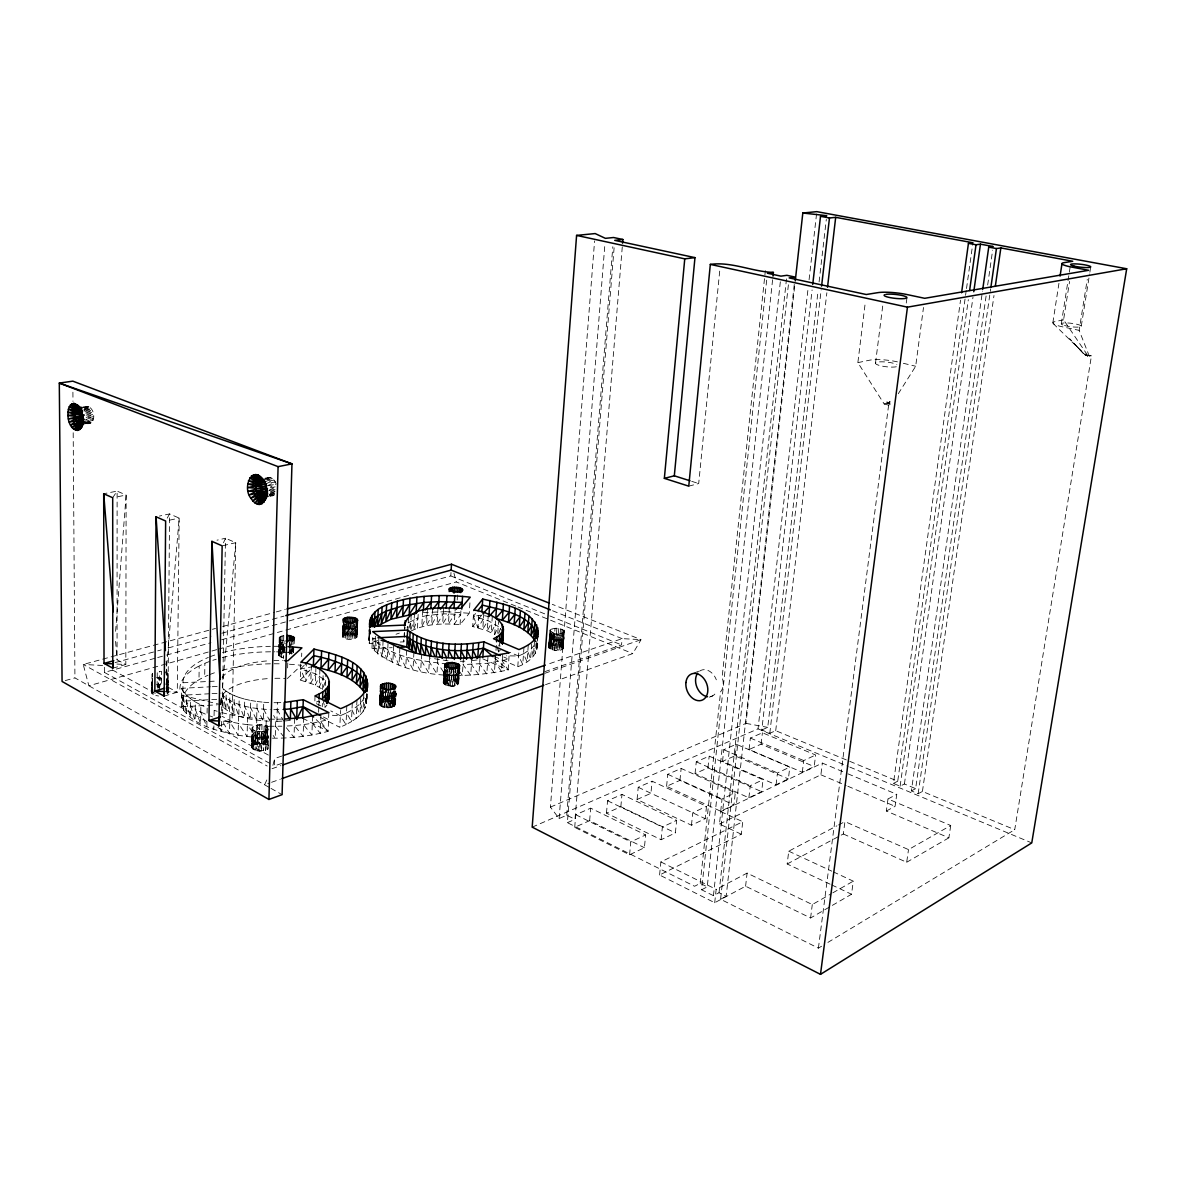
<?xml version="1.0" encoding="UTF-8"?>
<svg xmlns="http://www.w3.org/2000/svg" width="1186" height="1186" viewBox="0 0 1186 1186"><rect width="100%" height="100%" fill="white"/><g stroke="black" fill="none" stroke-linecap="round" stroke-linejoin="round"><path stroke-width="0.75" stroke-dasharray="5 3.75" d="M112.7 497.72L117.117 491.123L126.131 495.036L125.82 664.531L117.058 659.816L117.117 491.123L105.376 493.42M268.57 736.817L267.532 737.559L268.318 748.692L267.206 749.537L259.171 751.064L252.351 748.796L252.307 745.979L257.11 743.993C256.68 731.895 259.882 728.975 268.54 733.941M165.358 671.988L168.293 674.093L166.44 676.435L166.277 694.729L168.115 692.327L168.234 680.942L166.752 679.415L165.966 684.796M357.816 620.248L357.119 637.03L353.902 634.495L354.347 624.044L357.431 625.852L357.119 637.03C353.665 640.633 346.223 640.129 342.546 636.971L343.258 625.081L345.422 623.984L344.993 634.451L342.457 636.245M151.838 692.342L152.564 680.127L151.749 693.187L152.609 673.263L151.749 693.187L154.654 695.352L158.539 695.989M157.145 686.516L157.264 671.558L159.354 671.35L161.489 671.35L161.37 686.294M158.598 687.821L158.672 677.666L156.611 677.443M159.206 689.54L159.354 671.35M168.115 692.327L166.648 690.771L166.811 672.566M167.819 673.277L167.419 693.988L166.366 683.314L168.145 681.772M459.619 667.525L458.359 684.129L458.211 673.915L459.323 672.462L457.159 670.223L454.935 680.586L457.692 681.846L458.359 684.129L454.772 685.79L448.797 685.879L445.373 684.9L443.253 682.617L443.875 671.647L445.002 670.209L444.187 684.203L444.483 665.049M328.833 712.593L328.122 731.332C298.902 739.278 267.947 739.96 238.134 735.231C217.735 730.902 193.021 726.054 181.339 706.812L181.562 688.31L210.367 686.798M216.756 699.325L182.777 701.148L182.985 682.765A93.501 36.914 0.5 0 1 208.365 657.415M181.562 688.31L183.697 691.868L183.459 710.444L181.473 695.263L210.263 693.721M183.697 691.868L186.706 695.352L186.484 714.002L183.608 698.85L181.473 695.263L220.833 704.632C232.367 717.99 251.832 719.798 268.347 721.192M186.706 695.352L190.605 698.732L190.353 717.426L186.617 702.364L183.608 698.85M190.605 698.732L195.334 701.949L195.082 720.703L190.516 705.759L186.617 702.364M199.026 677.117L199.189 665.954L204.881 663.3A93.724 37.27 0.4 0 1 211.167 660.884M253.419 745.134L255.301 732.518L253.715 733.185L252.307 745.979L255.138 743.904L255.301 732.518L259.393 731.777C255.627 749.73 260.268 740.42 268.303 745.994M195.334 701.949L200.879 704.988L200.597 723.801L195.245 709.006L190.516 705.759M204.718 674.419L204.881 663.3M206.942 721.607L206.868 726.662L200.775 712.06L195.245 709.006M207.09 713.112L207.179 707.805L200.879 704.988M562.92 648.742L563.899 637.653C560.83 633.798 553.565 633.532 549.578 636.185L548.91 648.001L554.218 650.225L561.156 649.884L563.083 648.045L564.388 631.412C561.274 627.542 554.129 627.379 550.052 629.944L548.91 648.001M213.895 725.891L213.836 729.257L211.568 724.468M214.073 715.692L214.162 710.355L211.36 709.332M253.522 744.749L253.715 733.185L252.04 734.935L251.758 747.877L252.203 727.73C256.146 723.519 264.018 723.668 268.733 726.751M384.086 691.868L382.129 701.949L382.678 690.623L380.41 691.942L379.49 704.054L383.864 701.46L389.957 701.445L392.373 690.608L396.02 693.588L395.086 705.714C390.802 708.605 383.493 708.724 379.639 704.914L380.246 687.658M220.833 704.632L220.952 698.065M221.604 721.444L221.411 731.569L219.781 728.441M222.182 714.506L225.503 538.236L217.008 540.179M221.767 698.421L222.953 707.227L223.309 688.784L226.229 691.216L225.859 709.702L223.176 695.708C236.118 706.663 254.071 708.605 270.364 709.658M226.229 691.216L229.891 693.499L229.506 712.03L226.096 698.169M221.767 712.638L229.921 714.609L229.55 733.571L222.508 721.296M229.891 693.499L234.235 695.604L233.85 714.165L229.743 700.466M229.921 714.609L238.549 716.255L238.134 735.231L229.787 721.74L221.634 719.754M234.235 695.604L239.216 697.487L238.801 716.077L234.087 702.586M239.216 697.487L244.746 699.117L244.316 717.723L239.053 704.469M238.549 716.255L247.533 717.56L247.103 736.536L238.386 723.386L229.787 721.74M244.746 699.117L250.735 700.466L250.29 719.101L244.583 706.115M252.203 727.73L251.743 746.913L252.603 734.015M252.781 726.81L252.351 748.796L252.04 734.935M252.218 728.678L253.967 730.398L253.493 749.626L252.04 735.883M255.005 744.452L259.274 743.755L261.646 731.762L261.335 743.681L263.663 744.007L264.167 724.898M262.002 724.661L261.513 743.755M265.946 732.548L266.109 725.372M279.244 637.742L278.799 655.784L279.229 654.287L281.571 653.115L283.587 641.982L279.066 644.235L278.799 655.784L283.587 658.111L284.091 640.781L280.889 639.862L279.244 637.742L280.697 636.378L285.678 635.325M457.411 667.792C457.322 680.052 458.715 692.624 443.697 683.403L443.772 681.846L447.374 680.201L447.893 669.26L445.639 680.571L443.253 682.617L444.187 670.891M253.967 730.398L255.583 731.065L255.109 750.308L253.789 737.633L252.648 736.803M250.735 700.466L257.11 701.519L256.65 720.154L250.572 707.464M247.533 717.56L256.813 718.494L256.339 737.47L247.37 724.69L238.386 723.386M268.807 729.612L266.153 731.021L265.634 750.234L261.528 751.005L257.065 750.782L257.555 731.525L255.583 731.065M259.764 724.646L259.26 751.02L257.377 738.759L253.789 737.633M266.153 731.021L262.017 731.762L261.528 751.005L259.571 738.997L257.377 738.759M257.11 701.519L263.752 702.245L263.262 720.895L256.932 708.516M264.211 731.495L263.692 750.738L261.839 738.982L259.571 738.997M267.517 733.215L267.695 726.04M257.584 724.883L256.932 743.963L257.11 743.237M265.975 725.283L265.605 744.482L267.384 733.126M265.664 743.133L266.257 719.057L256.813 718.494M267.576 725.936L267.072 745.06L268.318 735.572M267.725 730.339L267.206 749.537L265.96 738.241L267.532 737.559M268.347 740.761L268.214 745.875L268.332 744.556M343.258 625.081L342.546 636.971L343.11 619.463M281.675 756.105L274.692 758.506L274.485 765.934L283.202 762.894M282.09 719.101L275.775 719.235L275.226 738.196L273.195 735.528M280.83 702.586L277.42 702.72L276.887 721.355L273.477 721.325M279.733 637.015L279.229 654.287L280.504 642.871M279.852 639.21L279.347 656.525L279.066 644.235M280.697 636.378L280.192 653.634L281.883 642.338M280.889 639.862L280.385 657.177L279.095 644.976M282.075 635.859L281.571 653.115L285.174 652.552M282.327 640.396L281.823 657.726L280.697 646.37L279.659 645.718M283.78 635.503L283.261 652.73L285.174 643.361M287.62 667.911L287.842 660.81M292.275 653.679L289.087 652.76L289.414 641.997M289.547 654.524L289.71 649.113M289.814 645.688L289.962 640.796M290.941 649.557L290.837 653.13L292.008 646.326M291.252 654.153L291.415 648.742M291.534 645.317L291.682 640.425M292.319 651.885L292.497 646.503M292.898 644.784L293.061 639.906M293.357 652.537L294.424 640.173M380.41 691.942L379.639 704.914L380.484 686.798M294.617 718.449L294.024 737.366L286.167 727.552M304.194 665.316L300.607 668.934L315.713 673.885L325.661 680.631L322.607 689.407L315.313 685.019L300.251 680.023L300.77 663.938M301.629 656.599L301.748 653.115M267.443 737.633L267.68 730.428M303.749 717.5L303.112 736.387L294.395 725.565L285.04 726.143M311.162 672.002L305.736 681.446L306.329 663.671M311.384 665.316L310.776 683.121L315.713 673.885M458.656 683.418L459.427 666.576L458.359 684.129M312.555 716.196L311.888 735.038L303.512 724.602L294.395 725.565M315.031 695.93L314.794 702.853L319.019 700.793L320.591 705.374M315.936 667.184L315.313 685.019L319.671 675.976M319.909 669.26L319.271 687.124L323.007 678.229M318.619 712.267L318.797 707.345M318.856 705.7L319.019 700.793M320.932 714.565L320.25 733.348L312.303 723.282L303.512 724.602M322.607 689.407L323.259 671.498M322.266 706.708L322.384 703.431M325.483 685.434L325.898 673.885M326.98 704.973L324.949 707.538L325.068 704.276M343.391 621.938L342.843 635.563L344.133 624.488L343.718 634.94L345.422 623.984M343.821 620.841L343.154 637.668L342.858 625.763M320.754 717.604L339.848 727.344L340.515 710.444M384.768 707.449L385.643 689.288M344.874 621.464L344.192 638.29L342.962 626.475M346.312 621.968L345.63 638.809L344.622 627.779L343.569 627.157M347.024 623.643L346.594 634.095L344.993 634.451L346.683 625.452M348.032 622.339L347.35 639.18L346.045 628.298L344.622 627.779M348.076 630.908L348.432 622.368M349.914 622.531L349.233 639.373L347.78 628.654L346.045 628.298M346.801 706.011L346.045 724.572L339.848 727.344M350.76 623.495L350.33 633.932L353.902 634.495L355.77 624.548L355.34 634.999L356.823 625.17M351.857 622.546L351.16 639.373L349.662 628.862L347.78 628.654M352.553 625.422L352.198 634.125L353.991 625.719M353.68 622.368L352.983 639.195L351.59 628.862L349.662 628.862M355.296 622.027L354.599 638.839L353.428 628.699L357.164 627.246M352.272 703.09L351.501 721.592L346.045 724.572L340.308 715.707L330.746 710.888M356.571 621.538L355.874 638.335L355.029 628.343M356.956 622.013L356.393 635.622L357.431 625.852M357.431 620.93L356.734 637.727L356.304 627.854M357.638 621.123L357.001 636.319L357.549 626.564M356.956 699.977L356.171 718.419L351.501 721.592L346.52 712.979L340.308 715.707L329.945 715.158M382.945 707.019L382.025 695.159L380.009 692.757M360.737 698.435L360.025 715.069L356.171 718.419L351.975 710.043L360.514 703.609L366.533 694.329M363.835 693.336L363.035 711.615L360.025 715.069L356.66 706.9M369.38 625.111L369.276 643.449L380.187 642.945M360.514 703.609L363.035 711.615L366.444 704.454L366.548 694.018M367.141 694.388L366.859 700.837L366.948 693.143L366.444 704.454L365.673 696.701L365.169 708.072L363.524 700.2M377.637 640.573L369.276 643.449L369.943 628.15M370.165 629.099L368.698 640.351L369.306 628.521M509.076 656.006L508.127 669.971C463.43 679.074 408.266 679.934 371.974 648.609L372.448 638.009L375.873 638.898M382.678 690.623L382.129 701.949L389.749 701.549L394.241 703.268L394.671 705.714L390.757 707.449L386.784 707.671L387.644 689.496M375.354 636.23L374.657 651.677L372.448 638.009C391.202 657.489 420.467 660.81 445.995 663.893M378.897 637.579L378.112 654.687L375.132 641.033M382.1 691.69L381.403 706.426M494.102 656.377L517.793 666.68C529.06 662.855 539.823 653.204 537.362 640.129M383.108 640.44L382.307 657.593L378.601 644.013M381.166 687.613L380.321 705.744L380.157 693.602M380.869 706.085L381.714 687.939M382.352 688.34L381.492 706.485L380.854 694.418M383.79 688.873L383.093 707.093L382.989 705.907M383.819 701.534L384.323 691.809M385.835 689.348L384.976 707.523L383.627 695.752L382.025 695.159M388.044 643.168L387.229 660.38L382.811 646.889M385.732 701.326L386.295 691.586M387.763 701.326L388.193 692.313M388.371 691.586L387.911 701.237L390.505 690.193M388.815 707.671L389.69 689.511M389.749 701.549L390.194 692.535M390.416 691.794L389.957 701.445L394.597 703.209L395.457 704.884L396.02 693.588L395.294 704.024M390.757 707.449L391.632 689.303M393.648 645.747L392.818 662.989L387.733 649.631M391.573 701.964L392.017 692.95M392.299 692.224L391.825 701.875L393.96 691.201L393.411 702.468L395.146 691.927L394.597 703.209L395.857 692.743L395.086 705.714L394.745 695.144L395.635 694.403M392.447 707.034L393.337 688.888M393.633 691.72L392.833 707.064L391.662 696.167L394.745 695.144M393.782 706.441L394.671 688.31M394.953 688.829L394.182 706.456L393.381 695.737M394.671 705.714L395.561 687.613M395.057 704.914L395.946 686.813M399.875 648.134L399.015 665.42L393.337 652.226M400.216 642.026L403.848 641.848L404.293 633.116M404.352 637.386L404.886 626.964L404.233 634.184M406.65 650.328L405.775 667.644L399.549 654.628M407.791 631.515L408.547 616.631M411.216 614.808L410.356 631.382C425.522 623.436 443.416 623.347 460.094 624.607L469.285 613.266L469.938 602.532M414.477 613.147L413.632 629.677L417.991 617.876L408.221 622.872L407.139 628.18M413.929 652.27L413.024 669.616L406.324 656.836M417.442 628.165L418.317 611.679M884.207 404.026L888.625 405.167L891.487 404.47L887.084 403.329L886.995 400.72L887.588 402.81L884.207 404.026L857.863 362.634L865.38 301.689M422.646 610.405L421.771 626.86L427.079 615.534L443.267 613.814L460.702 614.407L454.282 624.162L455.246 607.825M421.608 653.975L420.689 671.335L413.588 658.793M427.405 609.367L426.53 625.778L432.208 614.719M455.824 668.192L454.683 685.879L455.335 674.878L458.211 673.915M167.641 691.512L168.234 680.942M429.643 655.398L428.695 672.773L421.267 660.498M432.549 608.551L431.645 624.948L437.619 614.14M437.96 607.988L437.056 624.37L443.267 613.814M437.827 658.156L436.952 673.915L429.288 661.921M443.608 607.677L442.675 624.029L449.034 613.755M443.697 683.403L444.706 665.835M444.424 684.174L445.432 666.591M289.147 620.945L450.813 575.922L451.065 571.548M445.684 669.319L445.373 674.745L437.56 663.063M446.188 660.617L446.381 657.355M449.39 607.617L448.456 623.969L454.875 613.963M445.595 684.856L446.618 667.258M458.27 673.856L458.641 667.244L457.559 684.9L458.211 674.834M447.152 685.419L448.189 667.807M448.975 685.804L450.013 668.192M451.985 668.4L450.784 686.086L449.435 674.878L444.083 672.447M457.203 599.968L457.5 595.001M453.971 668.4L452.8 686.086L451.436 675.086L449.435 674.878M454.09 671.647L453.867 675.264L450.917 670.994M457.159 670.223L456.299 685.464L455.394 675.901M460.094 624.607L461.072 608.27M463.415 658.067L462.347 675.457L458.433 669.927M549.518 637.386L548.614 647.274L550.052 629.944M475.601 613.518L473.347 616.32L487.92 620.604L498.239 626.371L494.681 634.614L487.253 630.848L472.71 626.534L473.733 610.182M471.82 657.948L470.738 675.323L463.014 664.605L487.535 663.27L508.853 659.238L503.768 657.029M483.443 618.973L477.928 627.765L478.951 611.398M480.034 657.518L478.922 674.864L471.405 664.471M483.844 612.821L482.791 629.217L487.92 620.604M488.321 614.437L487.253 630.848L491.908 622.383M487.965 656.777L486.838 674.078L479.618 664.027M492.309 616.201L491.241 632.657L495.363 624.31M494.681 634.614L495.778 618.128M495.54 655.725L494.399 672.996L487.535 663.27M496 650.373L496.46 643.346M563.721 638.35L563.083 648.045A7.294 2.728 4.4 0 1 556.338 650.477L554.218 650.225L553.225 639.432L549.444 636.971M497.779 633.235L498.55 621.716M500.477 649.928L498.461 651.974L498.935 644.976M502.671 654.39L501.515 671.617L495.111 662.218M889.278 403.196L889.9 401.268L889.767 404.026C883.792 401.328 892.969 402.78 887.084 403.329L888.373 402.306L889.767 404.026L889.619 403.284M278.754 655.028L279.54 643.509M517.793 666.68L518.994 649.572M523.975 647.348L522.774 664.397L518.534 656.006L510.069 652.359M552.824 634.732L552.024 645.095L548.836 646.666M528.274 644.917L527.044 661.907L523.53 653.753L531.358 648.698L536.146 643.079L536.591 650.58L537.777 637.134L537.021 647.541M531.699 643.924L530.587 659.253L527.814 651.307M534.604 639.61L533.374 656.466L531.358 648.698M550.734 629.41C546.642 657.207 550.052 638.305 563.217 648.045L564.062 630.7M552.72 635.325L550.571 645.451L551.816 628.906M536.146 643.079L535.375 653.575L534.145 645.94M536.65 644.487L536.917 641.033M548.688 647.363L549.355 638.216M549.948 630.715L553.906 633.235L552.632 649.928M549.029 648.09L550.289 631.426M550.26 635.577L549.474 645.955L551.253 635.889M550.956 632.019L549.696 648.698L549.696 637.594M550.571 645.451L551.357 635.088M550.808 647.2L551.935 632.523M552.157 632.642L550.897 649.335L550.482 638.29M551.875 638.987L551.075 649.424M553.714 633.161L552.439 649.854L551.683 638.913M554.544 634.569L552.024 645.095L553.743 644.917L555.018 628.328M554.218 650.225L555.493 633.517L553.906 633.235M115.605 631.308L126.131 495.036L116.05 497.053M556.871 628.343L555.611 644.932L558.28 634.762M564.388 631.412L562.46 633.205L557.39 633.709L556.101 650.417L555.004 639.788L553.225 639.432M558.754 628.536L557.479 645.125L560.044 635.133M559.258 633.724L557.969 650.417L556.901 639.995L555.004 639.788M560.533 628.891L559.243 645.48L561.586 635.637M560.993 633.546L559.703 650.239L558.784 639.995L556.901 639.995M562.075 629.395L560.785 645.999L562.787 636.259M562.46 633.205L561.156 649.884L560.504 639.817L563.068 638.972M563.276 630.018L561.986 646.622L563.587 636.941M563.558 632.701L562.253 649.365L561.971 639.462M622.279 246.896L575.002 819.304L566.745 815.212L559.11 818.548L550.423 807.103L594.586 240.936M559.11 818.548L604.934 243.871M566.745 815.212L612.821 246.732M772.59 279.777L707.241 886.846L700.214 883.362L694.596 886.268L567.382 822.669L614.259 245.887M574.706 827.324L575.744 814.723L590.687 808.17L645.629 834.929L644.398 847.708L629.588 854.78L574.706 827.324L589.635 820.668L644.398 847.708M165.996 674.093L179.175 518.089L169.568 513.923L159.428 516.073M589.635 820.668L590.687 808.17M458.433 682.617L459.323 672.462M606.476 813.151L607.558 800.758L621.968 794.427L676.643 820.341L675.383 832.898L661.121 839.718L606.476 813.151L620.841 806.732L675.383 832.898M544.804 671.661L621.553 644.902L622.101 638.631L552.009 610.523M293.461 652.656L293.757 649.305M620.841 806.732L621.968 794.427M220.892 703.921L221.397 698.421M222.405 687.435L235.762 542.684L225.503 538.236L223.487 542.803M629.588 854.78L630.774 841.912L645.629 834.929M637.075 799.497L638.216 787.296L652.092 781.203L706.515 806.302L705.21 818.651L691.468 825.219L637.075 799.497L650.936 793.315L652.092 781.203M661.121 839.718L662.366 827.057L676.643 820.341M666.591 786.333L667.762 774.325L681.149 768.439L735.29 792.767L733.941 804.923L720.717 811.254L666.591 786.333L679.949 780.358L733.941 804.923M659.579 875.016L660.884 861.94L742.747 821.72L741.324 834.218L659.579 875.016L714.698 902.724L745.594 886.209L810.587 917.979L851.533 894.244L853.283 881.154L833.432 871.932M688.769 486.156L698.702 483.547L719.946 268.644M679.949 780.358L681.149 768.439M695.055 773.628L696.271 761.812L709.184 756.134L763.028 779.721L761.649 791.685L748.885 797.793L695.055 773.628L707.953 767.876L761.649 791.685M166.648 690.771L167.745 680.127M691.468 825.219L692.757 812.766L706.515 806.302M707.953 767.876L709.184 756.134M700.214 883.362L720.584 691.794A14.01 10.392 67.9 0 0 722.096 677.562L765.355 270.69M794.279 284.418L726.173 896.275L719.042 892.717L713.438 895.682L701.623 889.782L766.823 278.754M722.526 761.368L723.786 749.73L736.254 744.245L789.802 767.134L788.379 778.92L776.074 784.806L722.526 761.368L734.979 755.808L788.379 778.92M368.935 637.297L369.854 628.906M720.717 811.254L722.037 798.993L735.29 792.767M741.324 834.218L719.472 824.033L720.821 811.624L822.358 763.087L844.343 772.323M713.438 895.682L780.344 281.66M714.698 902.724L716.166 889.381L747.091 873.104L812.291 904.562L831.223 893.755M719.042 892.717L786.703 277.153M734.979 755.808L736.254 744.245M821.572 946.235L818.399 948.148L720.584 899.255L788.542 283.424M550.423 807.103L745.964 723.371L794.842 284.61M749.063 749.522L750.353 738.063L762.405 732.77L815.627 754.993L814.189 766.601L802.299 772.279L749.063 749.522L761.101 744.156L814.189 766.601M748.885 797.793L750.264 785.725L763.028 779.721M532.188 827.146L758.032 728.856L808.022 288.939M809.074 279.748L816.605 213.48M966.249 290.377L897.728 781.203L775.718 730.68L769.803 733.289L761.797 729.968L812.099 289.962M761.101 744.156L762.405 732.77M745.594 886.209L747.091 873.104M151.956 674.078L152.208 694.003L151.912 680.942M562.772 647.319L563.899 637.653M761.797 729.968L767.727 727.374L818.043 291.148M819.096 281.942L826.316 219.366M769.803 733.289L821.157 289.755M775.718 730.68L826.864 292.764M776.074 784.806L777.467 772.931L789.802 767.134M379.876 703.239L381.314 691.216L380.78 702.497L382.589 691.394M830.081 884.163L787.178 863.986L788.734 851.192L836.916 825.827M802.299 772.279L803.723 760.582L815.627 754.993M366.4 697.22L366.785 694.151M443.564 681.831L445.002 670.209M719.472 824.033L820.89 774.784L822.358 763.087M875.505 363.109L882.918 304.342M810.587 917.979L812.291 904.562M818.399 948.148L888.625 405.167M906.267 303.053L906.964 297.686M787.178 863.986L843.32 833.995L844.936 821.601L908.506 849.606L950.727 825.5L888.003 798.949L886.327 811.016L948.874 837.82L950.727 825.5M898.262 393.767L915.681 366.252L923.494 307.5M292.497 651.989L293.639 643.568M457.692 681.846L459.086 671.676M548.807 646.578L550.156 636.585M986.1 295.966L915.636 788.631L904.414 783.976L900.115 786.214L893.429 783.427L960.556 300.117M966.516 288.539L972.905 242.759M886.327 811.016L895.089 806.332L896.764 794.323L846.033 773.035M900.115 786.214L968.325 299.643M904.414 783.976L972.98 297.226M1091.446 355.815L1085.249 355.429L1069.594 338.766L1085.249 355.429L1091.446 355.815L1014.727 829.681L922.426 791.447L918.157 793.716L911.367 790.899L982.497 291.074M987.671 284.981L992.638 250.172M843.32 833.995L906.682 862.266L908.506 849.606M918.157 793.716L990.666 288.806M922.426 791.447L993.987 295.522M1052.857 322.725L1058.95 283.276M1061.277 323.911L1070.246 266.45M1087.354 354.925L1063.575 319.82L1069.594 281.393M1089.356 356.334L1079.156 330.36L1087.265 279.392M1081.276 326.135L1089.593 273.981M1089.875 272.172L1090.735 266.776M444.379 681.149L446.262 669.645L445.373 684.9L444.824 673.218M370.506 630.982L369.943 634.302L371.722 631.412M255.138 743.904L257.229 732.029M456.506 681.149L458.345 670.905M157.427 688.117L159.295 678.184L161.444 678.184L159.532 687.924M265.783 732.459L263.514 743.918L263.826 731.999L261.335 743.681L259.274 743.755M289.087 652.76L289.34 651.499M289.947 648.46L290.852 643.894M383.864 701.46L386.369 689.97M259.289 742.807L257.11 743.993M350.359 625.23L348.417 633.917L346.594 634.095L348.847 623.48L348.417 633.917L350.33 633.932L352.242 625.393M385.835 701.237L388.445 689.97M453.096 680.186L455.587 669.66L454.935 680.586L445.639 680.571M451.762 669.052L449.123 679.978L447.374 680.201M451.11 679.978L453.749 669.26M553.743 644.917L556.397 634.569M84.339 410.875L85.54 407.717L87.645 406.442C95.28 408.147 96.674 424.855 86.593 423.669M272.913 765.311L274.692 758.506M409.066 628.017L410.89 621.034M447.255 680.186L449.761 669.052L448.797 685.879L447.582 674.478L446.944 685.464L446.01 673.915M410.905 629.662L414.166 619.359M498.713 633.413L500.477 628.506L498.239 626.371M1085.398 355.059L1087.755 355.978L1083.856 353.517L1085.071 354.97M266.82 779.973L264.582 784.791L269.815 782.923M167.211 518.163L169.568 513.923L168.041 693.173L167.522 682.587M545.53 684.678L632.775 653.575L641.077 639.654L552.276 604.326M269.8 494.384L275.908 493.094L273.655 495.496L269.178 494.606M472.71 626.534L481.694 615.134L488.899 616.601M423.269 612.554L446.04 611.694L448.427 608.892M300.251 680.023L310.969 668.993M287.308 678.555L301.348 665.331A93.205 37.67 0.4 0 0 287.546 664.13M266.939 478.655C270.764 475.037 275.33 480.389 276.16 484.14L270.393 487.016M827.902 942.41L1014.727 829.681M906.682 862.266L948.874 837.82M832.794 892.85L853.283 881.154M346.52 712.979L351.975 710.043M720.584 899.255L726.173 896.275M911.367 790.899L915.636 788.631M838.517 824.982L844.936 821.601M888.003 798.949L896.764 794.323M701.623 889.782L707.241 886.846M893.429 783.427L897.728 781.203M266.969 486.052L275.256 481.916L267.606 483.503M269.148 490.144L275.182 487.253M266.079 483.814L274.07 480.019L266.42 481.59M523.53 653.753L518.534 656.006L506.348 655.828M270.527 491.716L275.256 489.625M567.382 822.669L575.002 819.304M264.893 481.901L272.676 478.566L266.553 479.811M86.207 415.189L93.012 412.328L85.822 413.469M85.674 413.069L92.256 410.341L85.051 411.468M86.148 417.487L93.501 414.477L86.311 415.619M709.421 697.16L712.756 695.811M270.008 493.747L276.56 491.167M84.858 411.142L91.263 408.666L84.058 409.793M694.047 673.025L701.919 669.986M86.059 419.562L93.664 416.657L84.68 418.095M263.485 480.449L271.164 477.661L261.973 479.544M271.564 782.3L280.281 779.202M272.024 768.706L280.771 765.652M544.878 673.292L641.077 639.654L622.101 638.631L547.028 664.531M396.02 634.243L399.356 633.102M83.835 409.541L90.106 407.406L84.71 408.236M269.133 495.377L275.908 493.094M218.861 725.906L232.071 721.681L235.762 542.684L222.153 545.856M164.142 696.123L177.277 692.209L179.175 518.089L167.345 520.639M265.041 478.67L269.622 477.38L265.041 478.314M216.682 649.661L88.876 685.775L83.228 664.457L215.526 628.447M218.461 649.157L284.136 630.596M285.9 630.092L456.299 581.941L516.266 606.283M104.368 667.258L104.383 672.388L155.9 658.037M157.679 657.548L164.78 655.561M166.559 655.072L210.975 642.708M221.634 639.743L287.368 621.434M84.221 407.94L88.876 406.65L83.48 407.48M269.711 496.015L274.915 494.562L270.334 495.54M65.289 680.571L74.926 677.903L269.355 787.489M112.774 668.148L125.82 664.531L114.923 663.952M115.027 662.618L155.929 651.351M157.708 650.862L161.266 649.884M168.382 647.927L211.064 636.185M221.738 633.25L283.973 616.112M222.671 626.505L274.529 612.391M276.308 611.902L285.248 609.471M312.303 723.282L328.566 719.635L322.192 716.388M261.839 738.982L265.96 738.241M422.32 616.587L427.079 615.534M270.126 496.252L273.655 495.496L266.02 497.127M270.438 492.457L275.033 491.493M270.571 487.817L275.152 486.853M269.178 490.544L275.3 489.255M857.863 362.634L869.397 360.233A21.022 4.329 6.4 0 1 898.098 362.026M1063.575 319.82L1055.006 321.614A18.605 3.202 7 0 0 1062.626 326.862L1079.156 330.36M268.496 485.726L276.16 484.14M82.99 407.406L87.645 406.442L82.249 407.287M265.086 478.329L268.184 477.706M313.356 666.547L300.607 668.934L305.736 681.446M86.267 423.639L91.322 422.735L82.338 424.203L92.3 421.845L83.317 423.298L93.042 420.467L84.073 421.92L93.516 418.688L84.532 420.14M85.362 423.461L90.18 423.091L86.771 423.506M481.694 615.134L473.347 616.32L477.928 627.765M472.147 660.632L477.632 659.861M83.376 407.228L86.519 406.813M451.436 675.086L455.335 674.878M558.784 639.995L560.504 639.817M157.204 678.407L159.295 678.184M351.59 628.862L353.428 628.699M285.337 720.91L290.303 720.436M85.555 423.105L88.95 422.883L85.6 419.177M181.339 706.812L217.246 704.825M212.057 693.632L221.056 693.143M212.175 686.709L217.572 686.427M182.985 682.765L217.082 681.031M371.974 648.609L392.121 647.66M281.986 721.132L276.887 721.355L273.625 715.499M273.803 709.688L284.032 709.45M460.361 661.328L464.853 661.165M269.222 726.247L281.883 726.217M262.017 731.762L257.555 731.525M158.672 677.666L160.836 677.666L160.777 684.544L156.567 684.337M273.996 702.69L277.42 702.72M269.43 719.116L275.775 719.235M446.04 611.694L469.285 613.266M102.604 665.465L83.228 664.457L267.176 766.037M165.195 691.586L177.277 692.209L167.952 687.198L166.04 659.712M223.176 721.236L232.071 721.681L222.138 716.344M263.752 702.245L270.556 702.661M247.37 724.69L266.064 726.188L268.095 728.856M385.509 696.182L391.662 696.167L391.098 707.508L389.675 696.39L389.127 707.731L387.585 696.39L387.036 707.731L385.509 696.182L383.627 695.752M555.493 633.517L557.39 633.709M280.697 646.37L285.841 647.497M448.1 660.869L430.518 658.111M745.964 723.371L767.727 727.374M1086.346 354.94L1087.102 355.474L1085.22 354.644M903.361 363.301L915.681 366.252M214.162 710.355L217.201 711.274M691.735 481.338L698.702 483.547M209.848 715.914L212.635 716.952M450.813 575.922L548.125 615.237M549.844 615.934L621.553 644.902M517.985 606.98L548.821 619.507M550.541 620.189L632.775 653.575M758.032 728.856L848.138 766.393M849.843 767.105L1031.761 842.905M750.353 738.063L803.723 760.582M820.89 774.784L846.181 785.547M847.871 786.259L895.089 806.332M723.786 749.73L777.467 772.931M482.732 658.823L508.127 669.971L502.241 660.869M696.271 761.812L750.264 785.725M200.775 712.06L205.489 714.18M667.762 774.325L722.037 798.993M720.821 811.624L742.747 821.72M788.734 851.192L831.771 871.161M638.216 787.296L705.21 818.651M831.727 884.934L851.533 894.244M607.558 800.758L662.366 827.057M575.744 814.723L630.774 841.912M660.884 861.94L716.166 889.381M316.395 703.654L322.77 706.871M1086.45 355.326L1087.755 355.978L1086.094 355.237M302.667 718.227L328.122 731.332L320.68 721.622M112.477 669.986L157.901 694.774M164.38 698.317L206.557 721.325M217.913 727.522L271.446 756.742M104.383 672.388L271.238 764.155M270.957 788.379L282.09 794.664M1085.739 355.148L1083.574 353.413M1086.687 355.014L1085.442 354.006L1086.791 355.4M494.399 657.889L508.127 669.971M1053.138 323.481L1081.795 351.456L1077.585 347.142M316.247 719.65L328.122 731.332M275.567 726.366L283.543 736.521M256.636 725.624L265.738 738.033M500.477 628.506L502.034 630.7M151.823 681.772L152.683 687.791M277.227 709.717L283.676 721.058M263.574 709.258L270.052 721.296M453.912 573.09L456.299 581.941M322.963 700.036L324.949 707.538M497.26 646.8L498.461 651.974M369.736 632.909L369.172 629.84L369.276 643.449M158.627 684.544L159.206 687.821M499.173 641.463L499.958 646.548M283.899 647.289L284.596 652.018M264.018 738.73L265.634 750.234M255.405 738.3L257.065 750.782M289.769 647.304L290.689 654.272M282.135 646.904L283.587 658.111M453.452 675.086L454.683 685.879M291.652 648.653L291.993 652.078M115.576 641.359L117.058 659.816M152.816 689.54L153.202 694.744M457.559 684.9L456.951 674.478M292.853 646.414L293.164 651.485M221.07 697.931L221.812 710.814M403.744 639.595L403.848 641.848M72.909 392.21L72.969 401.431M73.191 432.757L74.926 677.903M179.931 689.229A93.724 37.27 0.4 0 1 199.189 665.954M212.828 660.32A93.724 37.27 0.4 0 1 216.237 659.238M222.301 657.563A93.724 37.27 0.4 0 1 274.87 651.811M276.59 651.84A93.724 37.27 0.4 0 1 292.008 652.641M222.479 694.907A59.003 23.898 0.4 0 1 270.26 678.466M274.885 678.303A59.003 23.898 0.4 0 1 285.767 678.466M182.777 701.148A93.205 37.67 0.4 0 1 208.069 675.234M209.744 674.552A93.205 37.67 0.4 0 1 217.349 671.81M222.242 670.342A93.205 37.67 0.4 0 1 282.283 663.893M222.108 677.725A59.196 23.409 0.5 0 1 269.192 660.78M273.833 660.572A59.196 23.409 0.5 0 1 283.187 660.587M210.026 656.747A93.501 36.914 0.5 0 1 216.089 654.583M222.568 652.641A93.501 36.914 0.5 0 1 270.423 646.326M273.951 646.296A93.501 36.914 0.5 0 1 284.566 646.489M896.319 366.756A11.386 2.342 6.4 0 1 879.122 365.377A11.386 2.342 6.4 0 1 879.953 361.849A11.386 2.342 6.4 0 1 896.868 364.458M714.847 694.092A14.054 10.392 68 0 1 707.523 696.76M699.562 671.172A14.054 10.392 68 0 1 716.344 679.815M1064.524 325.513A10.081 1.735 7 0 0 1081.054 326.565A10.081 1.735 7 0 0 1068.245 323.007A10.081 1.735 7 0 0 1064.524 325.513"/><path stroke-width="1.5" d="M164.142 696.123L165.64 521.01L156.048 516.785L154.847 691.053L164.142 696.123L164.454 692.446M502.375 643.924L502.908 632.924L502.286 636.185M218.861 725.906L222.153 545.856L211.909 541.35L208.944 720.51L218.861 725.906L220.047 713.082M268.925 799.453L278.087 466.647L59.3 383.078L62.072 681.461L268.925 799.453L282.09 794.664L291.964 463.874L72.82 381.151L59.3 383.078L291.964 463.874L278.087 466.647M289.414 718.864L284.032 709.45L284.24 702.453L303.29 699.696L328.833 712.593L303.749 717.5L285.263 719.027M287.486 641.804L287.679 635.325L294.41 637.801L294.009 639.269L291.682 640.425L286.034 640.974M289.458 640.381L289.606 635.533M289.666 640.425L289.814 635.577M291.207 640.766L291.356 635.904M292.645 641.3L292.809 636.437M290.362 718.775L290.881 701.845M293.743 640.321L293.846 637.09M284.032 709.45L290.674 708.828L296.678 719.487L297.271 700.926M302.667 718.227L303.29 699.696M364.399 692.491C353.161 675.887 331.739 670.846 313.356 666.547L313.964 649.083C334.2 654.064 368.831 660.973 367.438 687.865M319.093 699.058L319.271 693.884C344.014 681.505 316.336 663.196 300.829 662.262L313.964 649.083M321.614 650.729L320.976 668.222L328.611 659.238C343.169 664.116 361.211 670.164 366.904 685.997L365.466 692.12M322.814 691.646L322.562 698.539L327.41 693.602L329.085 688.369L328.226 702.349L327.41 693.602M325.186 701.015L325.631 689.259M327.039 703.357L327.662 686.768M328.863 652.656L328.211 670.164L335.401 661.432M328.3 697.012L328.67 687.361M328.226 702.349L328.907 684.189M329.337 681.579L328.67 699.681L328.655 691.008M335.653 654.85L334.986 672.388L341.672 663.878M341.939 657.266L341.242 674.849L347.379 666.547M343.391 621.938L343.51 618.781L347.276 617.357L354.599 617.758L357.816 620.248C354.303 623.792 346.935 623.273 343.214 620.159L343.51 618.781M344.251 621.331L344.385 618.188M345.482 622.413L345.66 617.698M347.024 623.643L347.276 617.357M348.847 623.48L349.099 617.194M347.646 659.92L346.935 677.547L352.45 669.408M350.76 623.495L351.012 617.209M352.627 623.688L352.894 617.402M352.731 662.766L351.99 680.453L356.853 672.462M354.406 622.472L354.599 617.758M355.904 621.405L356.037 618.262M356.956 622.013L357.09 618.87M357.134 665.806L356.393 683.536L360.544 675.679M360.826 668.993L360.055 686.783L363.465 679.015M363.761 672.314L362.975 690.163L365.599 682.469M365.169 692.061L365.896 675.738M369.469 625.259C369.306 608.151 390.313 603.17 403.477 599.582C425.374 594.838 448.071 594.66 470.264 597.181L461.072 608.27C443.994 608.537 409.037 603.615 404.426 625.986M366.682 690.801L367.2 679.237M367.023 691.438L367.66 682.78M370.254 627.35L370.684 617.61M371.944 626.223L372.463 614.778M374.302 626.934L374.969 612.08M456.21 609.233L462.184 602.429L438.864 601.658L423.802 602.473L416.078 613.399L390.935 619.27L377.444 626.03L378.201 609.515M382.1 607.128L381.329 623.584L386.325 611.087L403.181 605.69L423.802 602.473M380.558 688.547L380.721 685.152C385.005 682.35 391.988 682.424 395.798 685.997L395.946 686.813C392.462 690.875 384.323 690.445 380.484 686.798L380.721 685.152M381.477 687.821L381.625 684.426M386.621 604.919L385.85 621.331L391.424 609.055M384.412 688.903L384.664 683.492M386.251 690.504L386.592 683.284M391.721 602.918L390.935 619.27L397.058 607.262M388.282 690.504L388.623 683.299M390.357 688.918L390.624 683.507M392.195 689.333L392.447 683.922M397.354 601.139L396.569 617.432L403.181 605.69M393.722 689.926L393.989 684.5M394.953 688.829L395.131 685.212M403.477 599.582L402.662 615.845L409.704 604.356M404.96 625.393L405.197 620.678M407.628 630.077C428.991 645.97 458.552 646.073 483.829 641.819L509.298 652.789C464.438 661.551 409.466 662.485 372.73 631.619L407.628 630.077L406.768 646.963L414.848 652.582M410.015 598.263L409.185 614.481L416.597 603.289M410.089 632.227L409.229 649.157L407.302 636.422L377.949 637.757M382.707 688.977L382.974 683.892M413.232 634.302L412.343 651.262L409.763 638.587L407.302 636.422M416.078 613.399L416.923 597.21M416.983 636.245L416.093 653.249L412.891 640.677L409.763 638.587M420.511 653.293L421.326 638.024M423.358 610.879L424.128 596.41M425.344 654.924L426.174 639.639M430.874 608.64L431.571 595.876M430.622 656.347L431.467 641.033M438.494 608.359L439.205 595.594M436.344 655.739L437.1 642.204M442.141 658.438L443.015 643.123M446.232 608.344L446.959 595.594M444.572 667.822L445.565 663.641L452.148 662.485L458.745 664.323L459.501 669.112M449.212 591.592L449.39 588.597L452.696 587.322L459.605 587.707L462.97 589.976L460.865 591.562L455.913 592.007L451.036 591.028L449.301 589.842L449.39 588.597M445.373 667.14L445.565 663.641M449.939 591.043L450.117 588.063M446.499 668.341L446.796 663.093M451.065 590.613L451.243 587.619M448.308 657.311L449.094 643.776M452.444 591.799L452.696 587.322M450.146 662.485L449.761 669.052L453.749 669.26L454.134 662.692M454.03 593.148L454.371 587.174M454.016 608.596L454.757 595.861M455.898 591.666L456.165 587.189M451.762 669.052L452.148 662.485M457.692 591.844L457.944 587.366M454.342 659.46L455.246 644.146M459.338 592.185L459.605 587.707M455.676 668.014L455.973 663.078M460.746 592.644L461.013 588.167M457.247 668.578L457.544 663.641M461.917 591.71L462.095 588.716M461.784 609.13L462.555 596.395M458.552 667.614L458.745 664.323M459.293 668.37L459.486 665.079M460.464 659.549L461.384 644.235M466.469 659.342L467.403 644.042M285.752 615.623L451.14 570.095L451.51 564.225L548.866 602.962M472.25 658.853L473.214 643.568M477.75 658.082L478.714 642.827M481.901 611.783L482.717 599.034C502.76 604.178 540.282 609.441 537.777 637.134C531.832 614.111 501.989 610.182 482.331 605.082L477.839 610.701M482.85 657.059L483.829 641.819M489.003 614.926L489.937 600.487M535.523 641.433C527.088 627.735 510.291 622.769 495.792 618.306L496.86 602.162M496.578 641.759L496.89 637.015C515.658 624.236 485.682 610.642 473.733 610.182L482.717 599.034M499.588 635.147L499.173 641.463L502.479 637.342M503.413 604.045L502.33 620.219L509.15 612.228M500.952 642.945L501.604 633.146M502.241 627.587L502.464 624.459M502.123 642.56L503.324 626.668M502.464 643.835L503.487 628.876M509.565 606.135L508.453 622.339L514.813 614.511M515.228 608.418L514.101 624.666L519.957 616.972M520.387 610.864L519.246 627.142L524.538 619.596M524.968 613.458L523.812 629.796L528.496 622.339M528.926 616.171L527.755 632.568L531.788 625.185M532.247 619.003L531.046 635.444L534.397 628.106M534.856 621.909L533.656 638.409L536.28 631.1M535.775 637.994L536.739 624.874M537.169 637.579L537.881 627.868M369.676 620.53L370.017 626.564L404.693 625.066L404.589 622.843M622.591 243.189L622.887 239.498L613.577 237.511L605.379 238.342L595.164 233.568L576.589 235.406L532.188 827.146L820.49 974.358L1031.761 842.905L1126.7 268.762L816.813 211.642L802.818 213.02L795.257 280.949M112.774 668.148L112.7 497.72L103.701 493.761L104.027 663.389L112.774 668.148L113.189 662.618M448.011 667.614L448.397 662.707M664.353 478.358L684.752 258.859L694.966 257.629L674.315 475.808L664.353 478.358L688.769 486.156L710.325 264.404C731.599 261.409 752.28 271.742 773.391 272.424L772.99 276.101M502.212 643.316L503.057 635.147M370.032 627.231C370.462 618.751 379.683 614.452 386.325 611.087M265.19 482.672L262.536 479.218C272.291 488.424 263.529 516.859 250.839 498.209C241.662 486.66 253.033 462.599 264.893 481.901L258.074 475.201L264.893 481.901M812.736 284.432L820.519 216.312L826.746 215.674L802.818 213.02M821.587 286.078L829.474 217.987L835.685 217.334L972.905 242.759L968.443 243.352L961.579 292.794M827.517 287.249L835.685 217.334M820.49 974.358L907.453 307.159L1126.7 268.762M969.614 290.496L976.019 244.761L980.466 244.168L993.171 246.51L988.739 247.133L982.749 289.236M538.236 630.878C537.48 640.87 527.147 646.103 518.994 649.572L493.524 638.72L496.89 637.015M973.765 291.741L980.466 244.168M990.933 286.982L996.448 248.556L1000.851 247.933L1072.737 261.261L1064.138 262.64A18.798 2.668 6.5 0 0 1071.966 267.146L1088.718 270.289L924.709 298.309L906.86 294.528A21.259 3.632 6 0 0 877.862 292.645L866.254 294.513L789.15 277.909L795.094 277.079L786.911 275.315L780.951 276.145L767.416 273.24L773.391 272.424M995.306 286.375L1000.851 247.933M1060.062 276.101L1062.004 263.559M371.337 626.015L372.182 621.034M327.781 690.934L328.403 687.48M372.834 626.505L374.687 618.306M267.31 492.353L265.308 499.84L267.384 493.109M536.28 638.498L537.421 634.11M374.687 627.038L377.919 615.727M369.395 626.831L370.403 623.88M377.444 626.03L381.803 613.31M367.26 686.323C363.613 698.228 351.219 704.202 340.59 708.694L315.031 695.93L319.271 693.884M444.78 664.308L445.432 666.591L450.013 668.192L455.824 668.192L459.708 665.865M266.672 493.287L267.651 490.871L266.465 489.551L267.502 488.454M83.317 423.298L79.581 429.688L82.338 424.203L77.861 430.385L83.317 423.298L81.063 428.19L77.861 430.385C62.977 429.866 65.408 389.675 81.108 408.799L73.888 403.373L81.108 408.799L77.698 405.286L82.308 410.667M83.317 423.491L81.063 428.19C84.636 421.742 83.139 413.469 79.447 407.376L81.33 409.17M479.07 656.94L483.414 648.208L500.373 655.561M296.678 719.487L303.053 706.663L320.591 715.573M425.255 609.9L431.244 601.925M432.742 609.411L438.864 601.658M440.377 609.189L446.603 601.643M449.627 607.499L454.401 601.895M313.356 666.547L321.376 657.311L328.611 659.238M495.792 618.306L503.012 610.123M488.899 616.601L496.46 608.225M482.821 613.918L489.536 606.535M305.38 664.101L313.727 655.636L321.376 657.311M282.031 778.579L543.781 685.3M282.52 765.044L543.129 673.9M283.424 755.497L545.293 665.138M81.804 407.421C72.094 406.501 73.858 422.928 81.197 424.544L75.978 430.236L79.981 424.336L83.569 423.758M220.492 716.863L208.944 720.51L219.618 721.058M164.676 688.162L154.847 691.053L163.475 691.497M113.797 660.706L104.027 663.389L113.1 663.863M287.042 608.981L451.51 564.225M266.583 497.023C256.146 502.197 250.913 478.877 261.973 479.544L255.687 474.504L260.446 479.248L253.404 474.741L259.008 479.589L262.18 479.218M267.651 494.933L260.016 496.549L252.796 500.952L258.622 495.096L267.784 493.154L257.451 493.183L249.297 494.918L256.561 490.974L265.738 489.047L266.613 491.256L257.451 493.183L250.839 498.209L258.622 495.096L267.413 494.681M267.636 496.163L261.528 497.468L255.02 502.983L260.016 496.549L267.132 495.867M266.109 497.127L263.055 497.779L257.377 504.169L261.528 497.468L266.865 496.637M265.056 484.288L247.726 487.55L265.738 489.047L265.056 484.288L247.8 483.932L255.894 486.186L265.204 486.675L248.23 491.286L266.613 491.256M262.062 478.966L259.008 479.589L251.358 475.912L257.762 480.538L264.315 480.226M262.343 479.604L257.762 480.538L249.683 477.914L256.784 482.02L265.323 482.065L256.146 483.947L248.467 480.656L256.784 482.02L264.434 480.449M82.99 421.43L70.626 425.092L76.63 420.615L83.806 419.459M84.132 422.69L78.75 423.565L72.257 427.509L77.609 422.29L84.354 422.172M83.05 417.487L68.373 418.925L84.354 415.07L75.207 414.314L67.854 412.254L82.412 412.787M82.383 413.188L67.884 415.545L83.257 417.087M81.197 409.659L75.815 410.504L68.299 409.259L75.355 412.283L82.546 411.157M81.122 407.643L77.52 408.206L70.478 404.826L76.556 409.111L81.493 409.111M81.938 408.28L76.556 409.111L69.188 406.724L75.815 410.504L82.635 410.801M290.674 708.828L303.053 706.663L313.608 717.041M412.891 640.677C434.432 651.499 460.02 652.7 483.414 648.208L493.02 656.673M83.376 423.921L79.981 424.336L74.066 429.258L78.75 423.565L83.85 423.224M622.887 239.498L614.719 240.358L694.966 257.629M80.722 408.014L77.52 408.206L72.079 403.685L78.661 407.836M397.621 647.393L406.768 646.963L381.032 640.247M83.257 420.763L76.63 420.615L69.307 422.172L75.874 418.628L83.969 419.088M968.443 243.352L976.019 244.761M988.739 247.133L996.448 248.556M820.519 216.312L829.474 217.987M576.589 235.406L684.752 258.859M710.325 264.404L907.453 307.159M674.315 475.808L689.985 480.775M451.14 570.095L550.304 609.841M266.079 483.814L264.33 482.272L266.094 484.792M460.998 650.654L464.823 658.126M454.861 650.565L458.789 658.26M467.002 650.462L471.405 659.179M448.723 650.195L452.652 658.082M472.814 649.972L476.831 658.215M442.645 649.543L446.544 657.637M436.745 648.623L440.525 656.911M431.111 647.452L434.699 655.917M425.833 646.044L429.851 656.392M420.986 644.428L424.721 655.161M416.657 642.634L419.948 653.516M325.379 696.123L326.669 703.209M103.701 493.761L113.204 611.843M501.174 639.447L501.426 642.782M156.048 516.785L165.403 650.551M211.909 541.35L219.988 679.504M284.744 660.646A59.196 23.409 0.5 0 1 287.842 660.81L301.926 647.882A93.501 36.914 0.5 0 0 288.065 646.666M707.523 696.76A14.054 10.392 68 0 1 696.983 687.361A14.054 10.392 68 0 1 697.635 673.144M885.912 294.365A11.519 1.972 6 0 1 905.244 296.381A11.519 1.972 6 0 1 896.898 298.531A11.519 1.972 6 0 1 884.637 294.706M265.753 496.519L263.826 502.212L266.731 495.036L261.928 503.783L265.753 496.519M263.055 497.779L259.734 504.45L264.493 497.453L263.055 497.779M685.923 682.513A14.143 10.407 68.1 0 0 701.104 700.496A14.143 10.407 68.1 0 0 703.491 678.14A14.143 10.407 68.1 0 0 685.923 682.513M1073.849 266.049A10.185 1.453 6.5 0 0 1090.527 267.132A10.185 1.453 6.5 0 0 1077.525 263.989A10.185 1.453 6.5 0 0 1073.849 266.049"/></g></svg>
